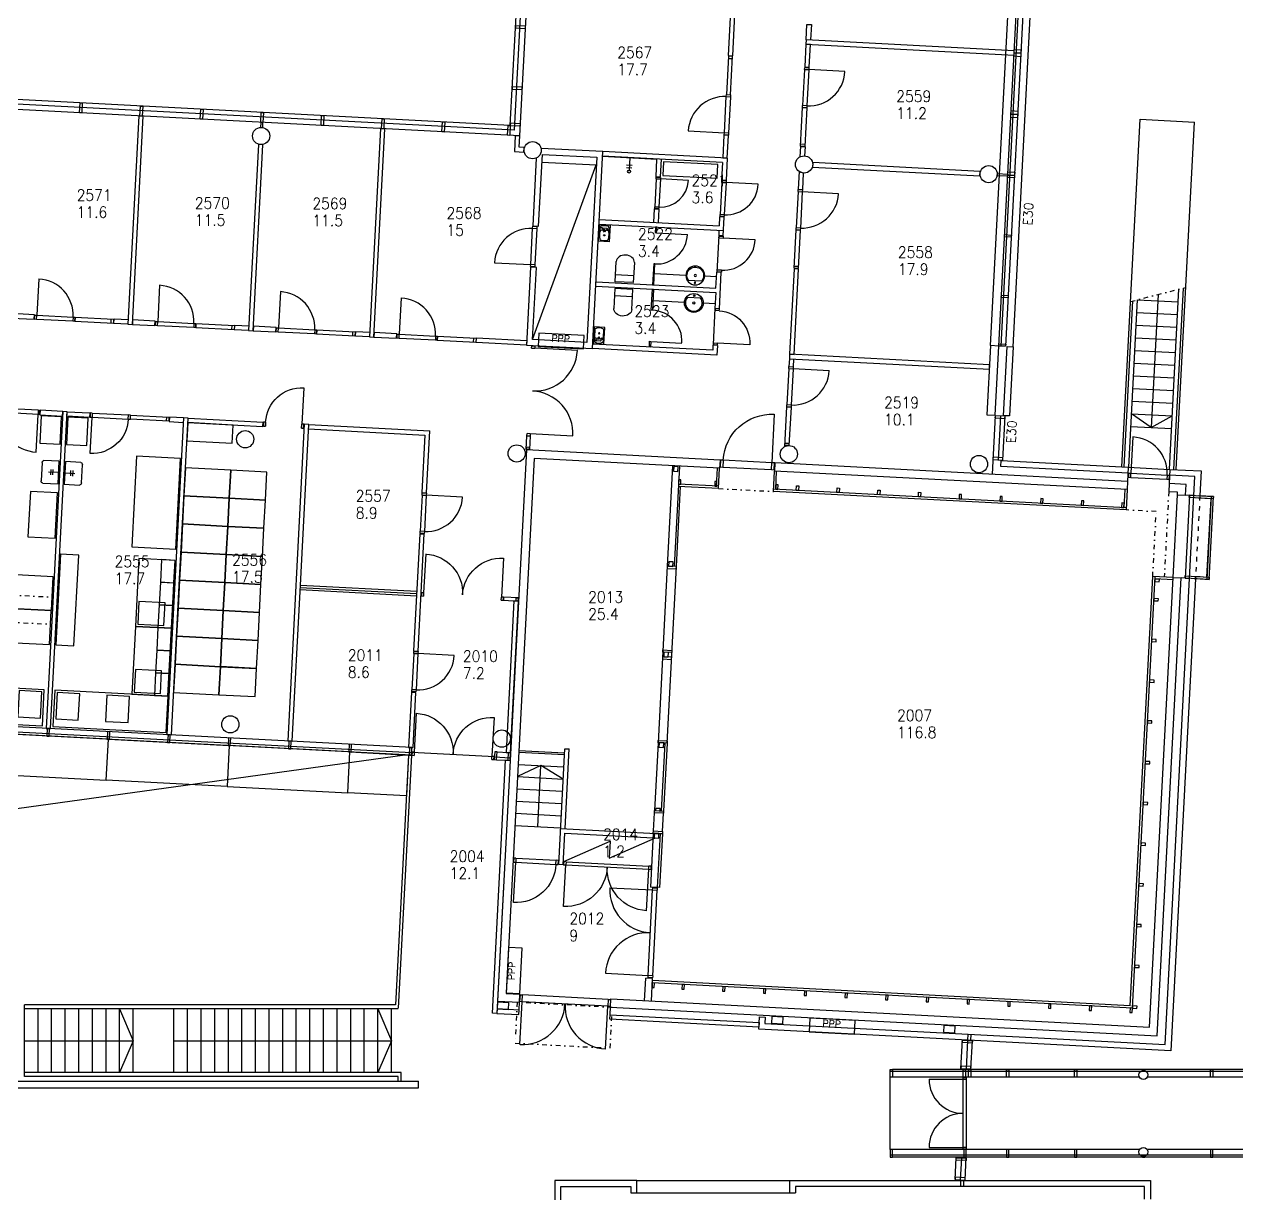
# Model space of a CAD drawing. Extents: x -405 to 179240, y -2585 to 69597.
# Drawn here: x 127780 to 154539, y 23212 to 49016 of the extents above; entities that cross this region are included whole.
import ezdxf
from ezdxf.enums import TextEntityAlignment as Align

# ---------------------------------------------------------------- set-up
doc = ezdxf.new("R2010")
doc.units = 0
doc.header["$LTSCALE"] = 100
doc.header["$MEASUREMENT"] = 0
doc.linetypes.add('KEL', pattern=[2.25, 1, -1.25])
doc.linetypes.add('PKL', pattern=[3, 1, -1, 0, -1])
doc.layers.get('0').update_dxf_attribs({"linetype": 'CONTINUOUS'})
for name, color, linetype in [('ARF2600E0', 8, 'PKL'), ('ART1100T0', 7, 'CONTINUOUS'), ('ART1100T3', 7, 'CONTINUOUS'), ('ART1100TB', 7, 'CONTINUOUS'), ('M00402', 7, 'CONTINUOUS'), ('M06001', 7, 'CONTINUOUS'), ('M06037', 8, 'CONTINUOUS'), ('M06041', 8, 'CONTINUOUS'), ('M06051', 3, 'CONTINUOUS'), ('m06080', 7, 'CONTINUOUS'), ('M06081', 8, 'CONTINUOUS')]:
    doc.layers.add(name, color=color, linetype=linetype)
doc.styles.add('ROMANS', font='romans.shx')
doc.styles.get("Standard").update_dxf_attribs({"font": 'simplex.shx'})

# ---------------------------------------------------------------- blocks, each defined once
blk = doc.blocks.new('LVIPAL')
for p, q in [((-0.5, 0.02), (-0.5, 0.92)), ((-0.4, 1.02), (0.4, 1.02)), ((0, 0.02), (0, 0.61)), ((0.5, 0.92), (0.5, 0.02)), ((0.5, 0.02), (-0.5, 0.02)), ((-0.12, 0.49), (0.12, 0.49)), ((-0.12, 0.37), (0.12, 0.37))]:
    blk.add_line(p, q)
for centre, start, end in [((-0.4, 0.92), 90, 180), ((0.4, 0.92), 0, 90)]:
    blk.add_arc(centre, 0.1, start, end)
at = {"width": 0.76195, "flags": 1}
blk.add_attdef('LVIKAL', text='', height=0.212, dxfattribs=at).set_placement((-0.389, 0.05), (0.379, 0.05), align=Align.FIT)
blk = doc.blocks.new('SALAMA')
at = {"layer": 'M00402'}
blk.add_lwpolyline([(0, 0), (0.5, 0.8), (0.5, 0.2), (1, 1)], dxfattribs=at)
blk = doc.blocks.new('LVISUI')
for p, q in [((0, 0), (0, 0.931)), ((-0.203, 0.766), (0.203, 0.766)), ((-0.203, 0.562), (0.203, 0.562))]:
    blk.add_line(p, q)
blk.add_circle((0, 1.035), 0.104)
at = {"width": 0.76195, "flags": 1}
blk.add_attdef('LVIKAL', text='', height=0.212, dxfattribs=at).set_placement((-0.389, 0.03), (0.379, 0.03), align=Align.FIT)
blk = doc.blocks.new('pöyreäallas')
blk.add_lwpolyline([(63, 322, 2.070197), (352, 322)], format="xyb", close=True)
for centre, radius in [((207, 207), 208), ((207, 367), 15), ((207, 207), 25)]:
    blk.add_circle(centre, radius)
blk = doc.blocks.new('LVIIST')
for p, q in [((-0.5, 0.02), (-0.5, 0.761)), ((0.5, 0.761), (0.5, 0.02)), ((-0.5, 0.283), (0.5, 0.283)), ((0.5, 0.02), (-0.5, 0.02))]:
    blk.add_line(p, q)
blk.add_ellipse((0, 0.761), major_axis=(-0.5, 0), ratio=0.517739, start_param=3.141593, end_param=6.283185)
at = {"width": 0.76195, "flags": 1}
blk.add_attdef('LVIKAL', text='', height=0.212, dxfattribs=at).set_placement((-0.389, 0.05), (0.379, 0.05), align=Align.FIT)
blk = doc.blocks.new('KKUPPI_P')
at = {"linetype": 'Continuous'}
for p, q in [((-380, -245), (-380, -10)), ((-380, -10), (-10, -10)), ((-10, -245), (-380, -245)), ((-360, -175), (-360, -80)), ((-310, -30), (-175, -30)), ((-175, -225), (-310, -225)), ((-175, -30), (-80, -30)), ((-175, -225), (-80, -225)), ((-125, -80), (-125, -175)), ((-30, -80), (-30, -175)), ((-10, -10), (-10, -245))]:
    blk.add_line(p, q, dxfattribs=at)
for p, q in [((-168, -110), (-125, -153)), ((-80, -65), (-163, -148)), ((-151, -93), (-108, -136)), ((-80, -65), (-80, -167))]:
    blk.add_line(p, q)
for centre, radius in [((-242, -128), 14.1), ((-80, -65), 10)]:
    blk.add_circle(centre, radius, dxfattribs=at)
for centre, start, end in [((-310, -80), 90, 180), ((-310, -175), 180, 270), ((-175, -80), 0, 90), ((-175, -175), 270, 0), ((-80, -80), 0, 90), ((-80, -175), 270, 0)]:
    blk.add_arc(centre, 50, start, end, dxfattribs=at)
at = {"extrusion": (0, 0, -1)}
for centre, major_axis, start_param, end_param in [((-119, -189), (-13.3, 12.5), -1.446157, 1.474955), ((-125, -203), (-5.71, 5.37), 0.050634, 6.193979), ((-100, -163), (-15.7, 14.8), 2.496992, 4.616547)]:
    blk.add_ellipse(centre, major_axis=major_axis, ratio=0.8, start_param=start_param, end_param=end_param, dxfattribs=at)
blk = doc.blocks.new('K1X1')
at = {"linetype": 'ByBlock'}
blk.add_lwpolyline([(1, 0), (1, 1), (0, 1), (0, 0)], close=True, dxfattribs=at)
blk = doc.blocks.new('aioa_huone')
at = {"layer": 'ART1100T0', "width": 0.9}
blk.add_attdef('HNENUM', (56, 73), '', height=250, dxfattribs=at)
at = {"layer": 'ART1100T3', "width": 0.9}
blk.add_attdef('HNEALA', (56, -302), '', height=250, dxfattribs=at)

msp = doc.modelspace()

# ---------------------------------------------------------------- linework, layer by layer
at = {"layer": 'ARF2600E0', "linetype": 'PKL'}
for p, q in [((143104, 38772), (144312, 38708)), ((152760, 38266), (152096, 38300)), ((152685, 36833), (152760, 38266))]:
    msp.add_line(p, q, dxfattribs=at)
msp.add_lwpolyline([(138612, 26536), (140709, 26426), (140756, 27325), (138659, 27435)], close=True, dxfattribs=at)
at = {"layer": 'M00402'}
for p, q in [((139000, 42061), (140404, 45913)), ((139205, 45976), (140404, 45913)), ((101348, 28080), (136177, 32896))]:
    msp.add_line(p, q, dxfattribs=at)
at = {"layer": 'M06001'}
for p, q in [((149107, 41927), (150006, 59088)), ((149337, 41915), (150236, 59076)), ((149601, 41901), (150497, 58987)), ((138507, 46783), (138896, 54208)), ((138601, 46678), (138996, 54203)), ((138715, 46552), (139115, 54197)), ((138507, 46783), (125764, 47451)), ((138715, 46552), (125533, 47243)), ((138601, 46678), (125659, 47356)), ((143190, 45967), (140544, 46106)), ((140544, 46106), (141742, 46043)), ((143295, 46062), (140549, 46206)), ((141722, 45653), (141742, 46043)), ((141822, 45648), (141842, 46038)), ((143295, 46062), (143270, 45572)), ((143190, 45967), (143170, 45577)), ((141722, 45653), (141822, 45648)), ((143270, 45572), (143170, 45577)), ((140471, 44708), (143117, 44569)), ((141685, 44944), (141669, 44645)), ((141685, 44944), (141785, 44939)), ((141785, 44939), (141769, 44640)), ((143127, 44768), (143117, 44569)), ((143227, 44763), (143127, 44768)), ((143206, 44349), (143227, 44763)), ((140465, 44608), (143212, 44464)), ((141714, 44542), (141707, 44418)), ((141738, 44541), (141714, 44542)), ((141731, 44416), (141738, 44541)), ((143112, 44469), (143106, 44354)), ((141707, 44418), (141731, 44416)), ((143206, 44349), (143106, 44354)), ((141671, 43728), (141647, 43269)), ((141695, 43727), (141671, 43728)), ((141671, 43268), (141695, 43727)), ((143045, 43196), (143063, 43545)), ((143163, 43540), (143063, 43545)), ((143121, 42741), (143163, 43540)), ((140393, 43235), (143040, 43096)), ((140399, 43335), (143045, 43196)), ((141618, 42710), (141642, 43169)), ((141642, 43169), (141666, 43168)), ((141666, 43168), (141642, 42709)), ((141647, 43269), (141671, 43268)), ((143040, 43096), (143021, 42746)), ((141642, 42709), (141618, 42710)), ((143121, 42741), (143021, 42746)), ((141575, 41896), (141582, 42021)), ((141582, 42021), (141606, 42020)), ((141606, 42020), (141599, 41895)), ((143068, 41718), (140321, 41862)), ((142973, 41823), (140327, 41961)), ((141599, 41895), (141575, 41896)), ((142979, 41938), (142973, 41823)), ((143079, 41932), (142979, 41938)), ((143079, 41932), (143068, 41718)), ((144666, 41634), (144657, 41464)), ((144757, 41629), (144748, 41459)), ((144657, 41464), (144748, 41459)), ((131389, 40227), (133046, 40140)), ((131394, 40327), (133052, 40240)), ((133046, 40140), (133052, 40240)), ((149206, 40380), (149138, 39086)), ((149326, 40373), (149275, 39405)), ((149375, 39399), (149426, 40368)), ((136655, 38679), (136727, 40047)), ((138862, 39625), (138225, 27462)), ((143137, 39401), (138862, 39625)), ((139032, 39436), (138414, 27632)), ((143127, 39221), (139032, 39436)), ((143137, 39401), (143127, 39221)), ((144345, 39338), (144335, 39158)), ((142088, 39276), (141972, 37059)), ((142238, 39268), (142122, 37052)), ((143056, 38824), (143077, 39224)), ((143104, 38772), (143127, 39221)), ((144312, 38708), (144335, 39158)), ((144364, 38756), (144385, 39155)), ((152146, 39244), (152129, 38930)), ((153064, 39196), (153048, 38881)), ((142172, 37049), (142264, 38816)), ((143104, 38772), (142214, 38818)), ((143106, 38822), (142217, 38868)), ((152129, 38930), (152120, 38750)), ((153048, 38881), (153039, 38702)), ((136555, 38684), (136655, 38679)), ((152096, 38300), (144312, 38708)), ((152099, 38350), (144315, 38758)), ((152070, 38752), (152049, 38353)), ((152120, 38750), (152096, 38300)), ((153135, 36809), (153230, 38637)), ((153230, 38637), (153410, 38627)), ((153595, 38617), (153410, 38627)), ((136507, 37776), (136607, 37770)), ((152189, 27361), (152685, 36833)), ((152236, 27308), (152735, 36830)), ((152615, 26888), (153135, 36809)), ((153135, 36809), (152685, 36833)), ((153132, 36759), (152733, 36780)), ((152785, 26698), (153314, 36800)), ((153135, 36809), (153314, 36800)), ((153499, 36790), (153314, 36800)), ((133869, 36542), (136436, 36407)), ((133872, 36592), (136438, 36457)), ((133874, 36642), (136441, 36507)), ((136326, 32888), (100019, 34791)), ((136329, 32938), (100021, 34841)), ((136335, 33058), (100028, 34961)), ((136324, 34280), (136424, 34275)), ((138213, 32960), (138462, 32947)), ((139574, 30476), (139708, 33031)), ((139708, 33031), (139808, 33026)), ((139716, 31270), (139808, 33026)), ((141768, 33165), (141689, 31667)), ((141918, 33157), (141839, 31659)), ((141968, 33154), (141889, 31656)), ((138506, 32824), (138156, 32843)), ((138204, 32790), (138453, 32777)), ((141689, 31667), (141889, 31656)), ((139616, 31275), (141863, 31157)), ((139674, 30471), (139711, 31170)), ((139711, 31170), (141658, 31068)), ((141663, 31167), (141601, 29978)), ((141813, 31160), (141751, 29970)), ((141863, 31157), (141801, 29968)), ((139674, 30471), (139574, 30476)), ((141801, 29968), (141601, 29978)), ((141470, 27472), (141496, 27971)), ((141645, 27963), (141496, 27971)), ((141619, 27464), (141645, 27963)), ((152236, 27308), (141640, 27864)), ((152189, 27361), (141643, 27914)), ((138414, 27632), (138719, 27616)), ((138709, 27436), (138719, 27616)), ((138225, 27462), (138709, 27436)), ((140717, 27331), (140726, 27511)), ((140717, 27331), (152785, 26698)), ((140726, 27511), (152615, 26888)), ((143997, 26974), (144005, 27114)), ((144005, 27114), (144134, 27107)), ((152615, 26888), (152615, 26888)), ((148451, 25978), (148484, 26598)), ((148571, 25972), (148604, 26592)), ((148604, 26602), (148611, 26732)), ((148669, 26599), (148676, 26729)), ((148671, 25967), (148704, 26587)), ((152785, 26698), (152785, 26698)), ((172945, 25957), (146940, 25957)), ((174445, 25907), (146890, 25907)), ((152386, 25787), (146940, 25787)), ((167386, 25787), (152582, 25787)), ((152386, 24187), (146940, 24187)), ((167386, 24187), (152582, 24187)), ((174445, 24067), (146890, 24067)), ((172945, 24017), (146940, 24017)), ((148323, 23527), (148348, 24007)), ((148443, 23520), (148468, 24000)), ((148543, 23515), (148569, 24017)), ((141300, 23505), (144670, 23505)), ((144670, 23505), (144670, 23235)), ((148442, 23505), (148442, 23375)), ((148507, 23505), (148507, 23375)), ((141300, 23235), (144670, 23235)), ((144670, 23235), (144800, 23235))]:
    msp.add_line(p, q, dxfattribs=at)
at = {"layer": 'M06001', "linetype": 'PKL'}
msp.add_line((153039, 38702), (152940, 36819), dxfattribs=at)
at = {"layer": 'M06001', "linetype": 'KEL'}
msp.add_line((153725, 38611), (153629, 36783), dxfattribs=at)
at = {"layer": 'M06001'}
for points in [[(150336, 59071), (149436, 41910), (149287, 41917), (150186, 59079)], [(143314, 48324), (143414, 48319), (143502, 50006), (143402, 50012)], [(138842, 48973), (138622, 48985), (138619, 48935), (138839, 48924)], [(145003, 48075), (145103, 48070), (145129, 48569), (145029, 48574)], [(145029, 48574), (149623, 48334), (149628, 48433), (145034, 48674)], [(149779, 48451), (149775, 48376), (149626, 48384), (149629, 48458)], [(149775, 48376), (149771, 48301), (149622, 48309), (149626, 48384)], [(138771, 47625), (138551, 47637), (138549, 47587), (138768, 47575)], [(128998, 47061), (129010, 47281), (129060, 47278), (129048, 47059)], [(130331, 46991), (130343, 47211), (130393, 47209), (130381, 46989)], [(131664, 46922), (131676, 47141), (131726, 47139), (131714, 46919)], [(149709, 47102), (149705, 47028), (149555, 47035), (149559, 47110)], [(130066, 42399), (130165, 42394), (130406, 46988), (130306, 46993)], [(132992, 46742), (133042, 46739), (133048, 46849), (132998, 46852)], [(132998, 46852), (133009, 47071), (133059, 47069), (133048, 46849)], [(134331, 46782), (134342, 47002), (134392, 46999), (134381, 46779)], [(135664, 46712), (135675, 46932), (135725, 46929), (135714, 46709)], [(136997, 46642), (137009, 46862), (137059, 46859), (137047, 46639)], [(138729, 46822), (138509, 46833), (138507, 46783), (138726, 46772)], [(149705, 47028), (149701, 46953), (149551, 46961), (149555, 47035)], [(135398, 42120), (135498, 42114), (135739, 46708), (135639, 46713)], [(138445, 46566), (138457, 46786), (138507, 46783), (138495, 46564)], [(143196, 46067), (143295, 46062), (143322, 46561), (143222, 46566)], [(132732, 42259), (132832, 42254), (133047, 46358), (132947, 46364)], [(138615, 46557), (138597, 46208), (138806, 46197), (138812, 46297), (138702, 46302), (138715, 46552)], [(144862, 45379), (144962, 45374), (144980, 45733), (144882, 45767)], [(145178, 45863), (148872, 45669), (148878, 45769), (145183, 45963)], [(149638, 45754), (149634, 45679), (149484, 45687), (149488, 45762)], [(149486, 45712), (149483, 45662), (149253, 45674), (149256, 45724)], [(149634, 45679), (149631, 45629), (149482, 45637), (149484, 45687)], [(149565, 44366), (149563, 44316), (149413, 44324), (149415, 44374)], [(144671, 41734), (144771, 41729), (144870, 43616), (144770, 43621)], [(149495, 43028), (149492, 42978), (149343, 42986), (149345, 43036)], [(127504, 42633), (127499, 42534), (127998, 42507), (128004, 42607)], [(130171, 42494), (130165, 42394), (130665, 42368), (130670, 42468)], [(132837, 42354), (132832, 42254), (133331, 42228), (133336, 42328)], [(135503, 42214), (135498, 42114), (135997, 42088), (136003, 42188)], [(138863, 41938), (137755, 41996), (137760, 42096), (138869, 42038)], [(149107, 41927), (149027, 40399), (149207, 40390), (149287, 41917)], [(149439, 41960), (149436, 41910), (149287, 41917), (149289, 41967)], [(149601, 41901), (149521, 40373), (149391, 40380), (149471, 41908)], [(144666, 41634), (149079, 41403), (149085, 41502), (144671, 41734)], [(128128, 40498), (128123, 40398), (128622, 40372), (128628, 40472)], [(128261, 33481), (128361, 33476), (128728, 40466), (128628, 40472)], [(129227, 40440), (129222, 40340), (128722, 40367), (128728, 40466)], [(149426, 40368), (149206, 40380), (149203, 40330), (149423, 40318)], [(149378, 39449), (149158, 39461), (149155, 39411), (149375, 39399)], [(142108, 39155), (142207, 39150), (142213, 39250), (142113, 39255)], [(142217, 38868), (142267, 38866), (142272, 38965), (142222, 38968)], [(143018, 38826), (143063, 38824), (143068, 38924), (143023, 38926)], [(144364, 38756), (144414, 38753), (144420, 38853), (144370, 38856)], [(144866, 38729), (144816, 38732), (144821, 38832), (144871, 38829)], [(145764, 38682), (145714, 38685), (145720, 38785), (145770, 38782)], [(146663, 38635), (146613, 38638), (146618, 38738), (146668, 38735)], [(147562, 38588), (147512, 38591), (147517, 38691), (147567, 38688)], [(148411, 38544), (148461, 38541), (148466, 38641), (148416, 38644)], [(149310, 38497), (149359, 38494), (149365, 38594), (149315, 38596)], [(150208, 38449), (150258, 38447), (150263, 38547), (150214, 38549)], [(153499, 36790), (153595, 38617), (153495, 38623), (153399, 36795)], [(153492, 38573), (153495, 38623), (154024, 38595), (154022, 38545)], [(153929, 36767), (154024, 38595), (153974, 38598), (153879, 36770)], [(151107, 38402), (151157, 38400), (151162, 38500), (151112, 38502)], [(151996, 38356), (152046, 38353), (152051, 38453), (152001, 38456)], [(141997, 37058), (142097, 37053), (142102, 37153), (142002, 37158)], [(152730, 36722), (152829, 36717), (152832, 36767), (152732, 36772)], [(153399, 36795), (153402, 36845), (153931, 36817), (153929, 36767)], [(152707, 36296), (152807, 36291), (152810, 36341), (152710, 36346)], [(152660, 35397), (152760, 35392), (152763, 35442), (152663, 35447)], [(141892, 35061), (141992, 35056), (141997, 35155), (141898, 35161)], [(152613, 34499), (152713, 34493), (152715, 34543), (152616, 34548)], [(128277, 33310), (128327, 33308), (128336, 33477), (128286, 33480)], [(152566, 33600), (152666, 33595), (152668, 33644), (152568, 33650)], [(129611, 33240), (129661, 33238), (129669, 33407), (129619, 33410)], [(130944, 33170), (130994, 33168), (131003, 33338), (130953, 33340)], [(132277, 33101), (132327, 33098), (132336, 33268), (132286, 33270)], [(133610, 33031), (133660, 33028), (133669, 33198), (133619, 33200)], [(134943, 32961), (134993, 32958), (135002, 33128), (134952, 33131)], [(136276, 32891), (136326, 32888), (136335, 33058), (136285, 33061)], [(138154, 32793), (138204, 32790), (138213, 32960), (138163, 32962)], [(138453, 32777), (138503, 32774), (138512, 32944), (138462, 32947)], [(141788, 33064), (141887, 33058), (141893, 33158), (141793, 33163)], [(152519, 32701), (152619, 32696), (152621, 32746), (152521, 32751)], [(152472, 31802), (152572, 31797), (152574, 31847), (152474, 31852)], [(141714, 31665), (141814, 31660), (141817, 31710), (141717, 31715)], [(141683, 31066), (141783, 31061), (141788, 31161), (141688, 31166)], [(152425, 30903), (152524, 30898), (152527, 30948), (152427, 30953)], [(152377, 30005), (152477, 29999), (152480, 30049), (152380, 30055)], [(152330, 29106), (152430, 29101), (152433, 29151), (152333, 29156)], [(152283, 28207), (152383, 28202), (152386, 28252), (152286, 28257)], [(141640, 27864), (141635, 27764), (141685, 27761), (141690, 27861)], [(142300, 27829), (142295, 27729), (142344, 27727), (142350, 27827)], [(143199, 27782), (143193, 27682), (143243, 27680), (143248, 27779)], [(144097, 27735), (144092, 27635), (144142, 27632), (144147, 27732)], [(144996, 27688), (144991, 27588), (145041, 27585), (145046, 27685)], [(145895, 27641), (145890, 27541), (145940, 27538), (145945, 27638)], [(146794, 27594), (146788, 27494), (146838, 27491), (146844, 27591)], [(138216, 27292), (138466, 27279), (138474, 27428), (138224, 27442)], [(147692, 27547), (147687, 27447), (147737, 27444), (147742, 27544)], [(148591, 27499), (148586, 27400), (148636, 27397), (148641, 27497)], [(149490, 27452), (149485, 27352), (149535, 27350), (149540, 27450)], [(150389, 27405), (150383, 27305), (150433, 27303), (150439, 27403)], [(151287, 27358), (151282, 27258), (151332, 27256), (151337, 27356)], [(152186, 27311), (152181, 27211), (152231, 27209), (152236, 27308)], [(152236, 27308), (152336, 27303), (152339, 27353), (152239, 27358)], [(144273, 26974), (144522, 26961), (144530, 27111), (144281, 27124)], [(148068, 26775), (148317, 26762), (148325, 26912), (148075, 26925)], [(148484, 26598), (148704, 26587), (148701, 26537), (148481, 26549)], [(146890, 25787), (146890, 25957), (146940, 25957), (146940, 25787)], [(148451, 25978), (148671, 25967), (148674, 26017), (148454, 26028)], [(148499, 25787), (148499, 25957), (148549, 25957), (148549, 25787)], [(148621, 25787), (148621, 25957), (148671, 25957), (148671, 25787)], [(149459, 25787), (149459, 25957), (149509, 25957), (149509, 25787)], [(150959, 25787), (150959, 25957), (151009, 25957), (151009, 25787)], [(152459, 25907), (152459, 25957), (152509, 25957), (152509, 25907)], [(153959, 25787), (153959, 25957), (154009, 25957), (154009, 25787)], [(146890, 24187), (146890, 24017), (146940, 24017), (146940, 24187)], [(148519, 24187), (148519, 24017), (148569, 24017), (148569, 24187)], [(149459, 24187), (149459, 24017), (149509, 24017), (149509, 24187)], [(150959, 24187), (150959, 24017), (151009, 24017), (151009, 24187)], [(153959, 24187), (153959, 24017), (154009, 24017), (154009, 24187)], [(148348, 24007), (148568, 23995), (148565, 23945), (148345, 23957)], [(152459, 24067), (152459, 24017), (152509, 24017), (152509, 24067)], [(148323, 23527), (148543, 23515), (148545, 23565), (148325, 23576)], [(139620, 22955), (139620, 23375), (141170, 23375), (141170, 23235), (141300, 23235), (141300, 23505), (139490, 23505), (139490, 22955)]]:
    msp.add_lwpolyline(points, close=True, dxfattribs=at)
for points in [[(145034, 48674), (145052, 49014), (145152, 49009), (145134, 48669)], [(144911, 46317), (144899, 46089)], [(144911, 46317), (145011, 46312), (145000, 46113)], [(139000, 42061), (139084, 43653), (138954, 43659), (138863, 41938), (140321, 41862), (140549, 46206), (139184, 46277)], [(139080, 46065), (139001, 44568), (139131, 44561), (139214, 46145), (140413, 46083), (140198, 41998), (139000, 42061)], [(130066, 42399), (129756, 42415), (129761, 42515), (130071, 42499)], [(132732, 42259), (132422, 42276), (132428, 42375), (132737, 42359)], [(135398, 42120), (135089, 42136), (135094, 42236), (135403, 42219)], [(131208, 36782), (131394, 40327), (131294, 40332), (130928, 33342), (131028, 33336), (131208, 36782)], [(131294, 40332), (130984, 40348), (130979, 40248), (131289, 40232)], [(133874, 36642), (134060, 40187), (133960, 40192), (133594, 33202), (133694, 33197), (133874, 36642)], [(134060, 40187), (136727, 40047)], [(134055, 40087), (136621, 39953), (136555, 38684)], [(152129, 38930), (144345, 39338)], [(152139, 39114), (149333, 39261), (149340, 39391)], [(149340, 39391), (152146, 39244)], [(152120, 38750), (144335, 39158)], [(153064, 39196), (153753, 39160), (153725, 38611)], [(153410, 38627), (153422, 38862), (153048, 38881)], [(153595, 38617), (153617, 39037), (153058, 39066)], [(153230, 38637), (153233, 38691), (153039, 38702)], [(153599, 36785), (153729, 36778), (153929, 36767), (154024, 38595), (153695, 38612)], [(153602, 36835), (153731, 36828), (153881, 36820), (153972, 38548), (153692, 38562)], [(136507, 37776), (136372, 35189), (136472, 35184), (136607, 37770)], [(152960, 26504), (153499, 36790)], [(153629, 36783), (153083, 26367)], [(136324, 34280), (136260, 33062), (136360, 33057), (136424, 34275)], [(144134, 27107), (144127, 26967), (152960, 26504), (152960, 26504)], [(153083, 26367), (153083, 26367), (143991, 26844), (143997, 26974)], [(144670, 23505), (152635, 23505), (152635, 23095)], [(152505, 23095), (152505, 23375), (144800, 23375), (144800, 23235)]]:
    msp.add_lwpolyline(points, dxfattribs=at)
for centre, radius in [((133007, 46551), 190), ((138999, 46237), 190), ((144990, 45923), 190), ((149065, 45709), 190), ((132656, 39860), 190), ((138648, 39546), 190), ((144655, 39532), 190), ((148850, 39312), 190), ((132327, 33569), 190), ((138318, 33255), 190), ((152480, 25835), 100), ((152480, 24135), 100)]:
    msp.add_circle(centre, radius, dxfattribs=at)
at = {"layer": 'M06037'}
for p, q in [((152006, 39251), (152408, 46921)), ((152408, 46921), (153606, 46858)), ((153204, 39189), (153606, 46858)), ((143106, 44354), (143063, 43545)), ((153054, 39197), (153263, 43171)), ((153154, 39191), (153364, 43197)), ((152056, 39249), (152248, 42913)), ((152156, 39244), (152349, 42939)), ((152349, 42939), (153248, 42891)), ((152806, 43055), (152652, 40119)), ((143021, 42746), (142980, 41948)), ((152335, 42659), (153233, 42612)), ((152320, 42379), (153219, 42332)), ((152305, 42100), (153204, 42053)), ((152291, 41820), (153189, 41773)), ((152276, 41540), (153175, 41493)), ((152261, 41261), (153160, 41214)), ((152247, 40981), (153146, 40934)), ((152232, 40702), (153131, 40655)), ((152217, 40422), (153116, 40375)), ((152652, 40119), (152217, 40422)), ((152203, 40142), (153102, 40095)), ((152652, 40119), (153116, 40375)), ((152146, 39244), (153064, 39196)), ((138157, 32852), (136330, 32948)), ((138693, 32954), (139702, 32902)), ((138695, 32990), (139703, 32938)), ((136260, 32892), (135972, 27380)), ((136326, 32888), (136034, 27310)), ((139183, 32658), (138665, 32415)), ((138679, 32685), (139687, 32632)), ((139112, 31310), (139183, 32658)), ((139673, 32362), (139183, 32658)), ((138665, 32415), (139673, 32362)), ((138651, 32145), (139659, 32093)), ((138636, 31876), (139645, 31823)), ((138622, 31606), (139631, 31553)), ((138608, 31337), (139617, 31284)), ((127784, 25800), (127784, 27380)), ((135972, 27380), (127784, 27380)), ((136033, 27290), (127784, 27290)), ((128084, 25890), (128084, 27290)), ((128384, 25890), (128384, 27290)), ((128684, 25890), (128684, 27290)), ((128984, 25890), (128984, 27290)), ((129284, 25890), (129284, 27290)), ((129584, 25890), (129584, 27290)), ((129884, 25890), (129884, 27290)), ((130184, 25890), (130184, 27290)), ((131084, 25890), (131084, 27290)), ((131384, 25890), (131384, 27290)), ((131684, 25890), (131684, 27290)), ((131984, 25890), (131984, 27290)), ((132284, 25890), (132284, 27290)), ((132584, 25890), (132584, 27290)), ((132884, 25890), (132884, 27290)), ((133184, 25890), (133184, 27290)), ((133484, 25890), (133484, 27290)), ((133784, 25890), (133784, 27290)), ((134084, 25890), (134084, 27290)), ((134384, 25890), (134384, 27290)), ((134684, 25890), (134684, 27290)), ((134984, 25890), (134984, 27290)), ((135284, 25890), (135284, 27290)), ((135584, 25890), (135584, 27290)), ((135884, 25890), (135884, 27290)), ((127784, 26590), (130184, 26590)), ((131084, 26590), (135884, 26590)), ((105150, 25700), (136484, 25700)), ((136100, 25890), (127784, 25890)), ((136034, 25800), (127784, 25800)), ((136034, 25700), (136034, 25800)), ((136100, 25700), (136100, 25890)), ((136484, 25550), (136484, 25700)), ((146890, 24187), (146890, 25787)), ((105150, 25550), (136484, 25550))]:
    msp.add_line(p, q, dxfattribs=at)
at = {"layer": 'M06037', "linetype": 'PKL'}
msp.add_line((152197, 42900), (153415, 43210), dxfattribs=at)
at = {"layer": 'M06037'}
for points in [[(129884, 27290), (130184, 26590), (129884, 25890)], [(135584, 27290), (135884, 26590), (135584, 25890)]]:
    msp.add_lwpolyline(points, dxfattribs=at)
at = {"layer": 'M06041'}
for p, q in [((141666, 31217), (141687, 31617)), ((141866, 31207), (141886, 31606))]:
    msp.add_line(p, q, dxfattribs=at)
for points in [[(141972, 37059), (141768, 33165)], [(141968, 33154), (142172, 37049)]]:
    msp.add_lwpolyline(points, dxfattribs=at)
for points in [[(141969, 37009), (142169, 36999), (142172, 37049), (141972, 37059)], [(141865, 35012), (142064, 35002), (142067, 35052), (141867, 35062)], [(141875, 35212), (142075, 35201), (142072, 35152), (141873, 35162)], [(141771, 33215), (141970, 33204), (141968, 33154), (141768, 33165)], [(141689, 31667), (141889, 31656), (141886, 31606), (141687, 31617)], [(141666, 31217), (141866, 31207), (141863, 31157), (141663, 31167)]]:
    msp.add_lwpolyline(points, close=True, dxfattribs=at)
at = {"layer": 'M06051'}
for p, q in [((143321, 48313), (143277, 47465)), ((143319, 48263), (143411, 48259)), ((143413, 48309), (143321, 48313)), ((143369, 47460), (143413, 48309)), ((145000, 48021), (144958, 47221)), ((145000, 48021), (145003, 48065)), ((145000, 48021), (145092, 48016)), ((145003, 48065), (145094, 48060)), ((145092, 48016), (145050, 47216)), ((145094, 48060), (145092, 48016)), ((145892, 47974), (145092, 48016)), ((143233, 46620), (143274, 47420)), ((143274, 47420), (143277, 47465)), ((143274, 47420), (143366, 47415)), ((143277, 47465), (143369, 47460)), ((143277, 47465), (143369, 47460)), ((143366, 47415), (143324, 46615)), ((143369, 47460), (143366, 47415)), ((144911, 46327), (144956, 47176)), ((144956, 47176), (144958, 47221)), ((145048, 47171), (144956, 47176)), ((144956, 47176), (145048, 47171)), ((145050, 47216), (144958, 47221)), ((145048, 47171), (145003, 46322)), ((145050, 47216), (145048, 47171)), ((142433, 46662), (143233, 46620)), ((143230, 46576), (143233, 46620)), ((143322, 46571), (143230, 46576)), ((143324, 46615), (143233, 46620)), ((143324, 46615), (143322, 46571)), ((145003, 46322), (144911, 46327)), ((144914, 46377), (145006, 46372)), ((141727, 45608), (141695, 44988)), ((141727, 45608), (141729, 45643)), ((141727, 45608), (141819, 45603)), ((141729, 45643), (141821, 45638)), ((141819, 45603), (141787, 44983)), ((141821, 45638), (141819, 45603)), ((142440, 45571), (141819, 45603)), ((143175, 45527), (143138, 44817)), ((143175, 45527), (143177, 45567)), ((143175, 45527), (143267, 45522)), ((143177, 45567), (143269, 45562)), ((143267, 45522), (143230, 44812)), ((143269, 45562), (143267, 45522)), ((143977, 45485), (143267, 45522)), ((144859, 45324), (144817, 44524)), ((144859, 45324), (144861, 45369)), ((144859, 45324), (144951, 45320)), ((144861, 45369), (144953, 45364)), ((144951, 45320), (144909, 44520)), ((144953, 45364), (144951, 45320)), ((145751, 45278), (144951, 45320)), ((141693, 44954), (141695, 44988)), ((141787, 44983), (141695, 44988)), ((141787, 44983), (141785, 44949)), ((141785, 44949), (141693, 44954)), ((143136, 44778), (143138, 44817)), ((143228, 44773), (143136, 44778)), ((143230, 44812), (143138, 44817)), ((143230, 44812), (143228, 44773)), ((138957, 43714), (138998, 44514)), ((138998, 44514), (139001, 44558)), ((138998, 44514), (139090, 44509)), ((139001, 44558), (139093, 44553)), ((139090, 44509), (139048, 43709)), ((139093, 44553), (139090, 44509)), ((144770, 43631), (144815, 44480)), ((144815, 44480), (144817, 44524)), ((144907, 44475), (144815, 44480)), ((144815, 44480), (144907, 44475)), ((144909, 44520), (144817, 44524)), ((144907, 44475), (144862, 43626)), ((144909, 44520), (144907, 44475)), ((141731, 44416), (142420, 44380)), ((143111, 44304), (143113, 44344)), ((143111, 44304), (143203, 44300)), ((143113, 44344), (143205, 44339)), ((143205, 44339), (143203, 44300)), ((143913, 44262), (143203, 44300)), ((138157, 43756), (138957, 43714)), ((138954, 43669), (138957, 43714)), ((139046, 43665), (138954, 43669)), ((139048, 43709), (138957, 43714)), ((139048, 43709), (139046, 43665)), ((144862, 43626), (144770, 43631)), ((144773, 43681), (144865, 43676)), ((128100, 43396), (128058, 42596)), ((143072, 43555), (143074, 43594)), ((143164, 43550), (143072, 43555)), ((143166, 43590), (143074, 43594)), ((143166, 43590), (143164, 43550)), ((130766, 43257), (130724, 42457)), ((133432, 43117), (133390, 42317)), ((136099, 42977), (136057, 42177)), ((128008, 42507), (128013, 42599)), ((128013, 42599), (128058, 42596)), ((128053, 42505), (128058, 42596)), ((128058, 42596), (128858, 42554)), ((128858, 42554), (128853, 42463)), ((128858, 42554), (128902, 42552)), ((128902, 42552), (128897, 42460)), ((128897, 42460), (128902, 42552)), ((128902, 42552), (129751, 42508)), ((143029, 42736), (143027, 42697)), ((143119, 42692), (143027, 42697)), ((143121, 42731), (143029, 42736)), ((143119, 42692), (143121, 42731)), ((128053, 42505), (128008, 42507)), ((128853, 42463), (128053, 42505)), ((128897, 42460), (128853, 42463)), ((129746, 42416), (128897, 42460)), ((129696, 42418), (129701, 42510)), ((129751, 42508), (129746, 42416)), ((130675, 42367), (130680, 42459)), ((130719, 42365), (130675, 42367)), ((130680, 42459), (130724, 42457)), ((130719, 42365), (130724, 42457)), ((131519, 42323), (130719, 42365)), ((130724, 42457), (131524, 42415)), ((131524, 42415), (131519, 42323)), ((131563, 42321), (131519, 42323)), ((131524, 42415), (131568, 42412)), ((131568, 42412), (131563, 42321)), ((131563, 42321), (131568, 42412)), ((132412, 42276), (131563, 42321)), ((131568, 42412), (132417, 42368)), ((132362, 42279), (132367, 42371)), ((132417, 42368), (132412, 42276)), ((133341, 42227), (133346, 42319)), ((133346, 42319), (133390, 42317)), ((133385, 42225), (133390, 42317)), ((133390, 42317), (134190, 42275)), ((133385, 42225), (133341, 42227)), ((134185, 42183), (133385, 42225)), ((134190, 42275), (134185, 42183)), ((134230, 42181), (134185, 42183)), ((134190, 42275), (134235, 42273)), ((134235, 42273), (134230, 42181)), ((134230, 42181), (134235, 42273)), ((135079, 42136), (134230, 42181)), ((134235, 42273), (135083, 42228)), ((135029, 42139), (135034, 42231)), ((135083, 42228), (135079, 42136)), ((136007, 42088), (136012, 42180)), ((136052, 42085), (136007, 42088)), ((136012, 42180), (136057, 42177)), ((136052, 42085), (136057, 42177)), ((136852, 42043), (136052, 42085)), ((136057, 42177), (136857, 42135)), ((136857, 42135), (136852, 42043)), ((136896, 42041), (136852, 42043)), ((136857, 42135), (136901, 42133)), ((136901, 42133), (136896, 42041)), ((136896, 42041), (136901, 42133)), ((137745, 41997), (136896, 42041)), ((136901, 42133), (137750, 42088)), ((137695, 41999), (137700, 42091)), ((137750, 42088), (137745, 41997)), ((141606, 42020), (142295, 41983)), ((138975, 41872), (138978, 41922)), ((138975, 41872), (139045, 41869)), ((138978, 41922), (139048, 41918)), ((139048, 41918), (139045, 41869)), ((139989, 41819), (139045, 41869)), ((142990, 41987), (142988, 41947)), ((142988, 41947), (143079, 41942)), ((142990, 41987), (143082, 41982)), ((143079, 41942), (143082, 41982)), ((143792, 41945), (143082, 41982)), ((144654, 41420), (144612, 40620)), ((144654, 41420), (144657, 41464)), ((144654, 41420), (144746, 41415)), ((144657, 41464), (144748, 41459)), ((144746, 41415), (144704, 40615)), ((144748, 41459), (144746, 41415)), ((145546, 41373), (144746, 41415)), ((133948, 40995), (133906, 40195)), ((128084, 40408), (126955, 40467)), ((128089, 40500), (126960, 40559)), ((128040, 39576), (128084, 40408)), ((128089, 40500), (128084, 40408)), ((128114, 40406), (128084, 40408)), ((128089, 40500), (128118, 40498)), ((128118, 40498), (128114, 40406)), ((129237, 40440), (129232, 40348)), ((129281, 40437), (129237, 40440)), ((129281, 40437), (129276, 40346)), ((129281, 40437), (130081, 40395)), ((144332, 40411), (144275, 39341)), ((144565, 39698), (144610, 40575)), ((144610, 40575), (144612, 40620)), ((144702, 40570), (144610, 40575)), ((144610, 40575), (144702, 40570)), ((144704, 40615), (144612, 40620)), ((144702, 40570), (144657, 39722)), ((144704, 40615), (144702, 40570)), ((129232, 40348), (129276, 40346)), ((129235, 39546), (129276, 40346)), ((129276, 40346), (130076, 40304)), ((130076, 40304), (130081, 40395)), ((130076, 40304), (130121, 40301)), ((130126, 40393), (130081, 40395)), ((130121, 40301), (130126, 40393)), ((130121, 40301), (130126, 40393)), ((130970, 40257), (130121, 40301)), ((130126, 40393), (130974, 40349)), ((130920, 40259), (130925, 40351)), ((130974, 40349), (130970, 40257)), ((133062, 40239), (133057, 40147)), ((133057, 40147), (133101, 40145)), ((133106, 40237), (133062, 40239)), ((133106, 40237), (133101, 40145)), ((133901, 40103), (133906, 40195)), ((133950, 40193), (133906, 40195)), ((133946, 40101), (133950, 40193)), ((133901, 40103), (133946, 40101)), ((138858, 39635), (138874, 39935)), ((138874, 39935), (138876, 39984)), ((138944, 39931), (138874, 39935)), ((138874, 39935), (138944, 39931)), ((138946, 39981), (138876, 39984)), ((138944, 39931), (138928, 39631)), ((138946, 39981), (138944, 39931)), ((139890, 39931), (138946, 39981)), ((152245, 39911), (152203, 39111)), ((138861, 39685), (138858, 39635)), ((138858, 39635), (138928, 39631)), ((138928, 39631), (138858, 39635)), ((138931, 39681), (138861, 39685)), ((138928, 39631), (138931, 39681)), ((144657, 39722), (144566, 39726)), ((144568, 39776), (144660, 39771)), ((143147, 39400), (143139, 39251)), ((143206, 39397), (143147, 39400)), ((143206, 39397), (143198, 39247)), ((144275, 39341), (143206, 39397)), ((144268, 39191), (144275, 39341)), ((144335, 39338), (144275, 39341)), ((144327, 39188), (144335, 39338)), ((143139, 39251), (143198, 39247)), ((143198, 39247), (144268, 39191)), ((144268, 39191), (144327, 39188)), ((152154, 39013), (152159, 39113)), ((152159, 39113), (152203, 39111)), ((152198, 39011), (152203, 39111)), ((152203, 39111), (153003, 39069)), ((153003, 39069), (152998, 38969)), ((153003, 39069), (153048, 39067)), ((152198, 39011), (152154, 39013)), ((152998, 38969), (152198, 39011)), ((153042, 38967), (152998, 38969)), ((153048, 39067), (153042, 38967)), ((136560, 38629), (136518, 37830)), ((136560, 38629), (136562, 38674)), ((136560, 38629), (136652, 38625)), ((136562, 38674), (136654, 38669)), ((136652, 38625), (136610, 37825)), ((136654, 38669), (136652, 38625)), ((137452, 38583), (136652, 38625)), ((136516, 37785), (136518, 37830)), ((136608, 37780), (136516, 37785)), ((136610, 37825), (136518, 37830)), ((136610, 37825), (136608, 37780)), ((136639, 37328), (136594, 36469)), ((138357, 37238), (138312, 36379)), ((136549, 36472), (136546, 36402)), ((136546, 36402), (136591, 36399)), ((136594, 36469), (136549, 36472)), ((136594, 36469), (136591, 36399)), ((138308, 36309), (138312, 36379)), ((138308, 36309), (138353, 36307)), ((138357, 36377), (138312, 36379)), ((138353, 36307), (138357, 36377)), ((138357, 36377), (138353, 36307)), ((138353, 36307), (138683, 36290)), ((138686, 36360), (138357, 36377)), ((138633, 36292), (138636, 36362)), ((138683, 36290), (138633, 36292)), ((138636, 36362), (138686, 36360)), ((138686, 36360), (138683, 36290)), ((138683, 36290), (138686, 36360)), ((136377, 35134), (136335, 34334)), ((136377, 35134), (136379, 35179)), ((136377, 35134), (136469, 35129)), ((136379, 35179), (136471, 35174)), ((136469, 35129), (136427, 34330)), ((136471, 35174), (136469, 35129)), ((137269, 35088), (136469, 35129)), ((136333, 34290), (136335, 34334)), ((136425, 34285), (136333, 34290)), ((136427, 34330), (136335, 34334)), ((136427, 34330), (136425, 34285)), ((136430, 33814), (136385, 32955)), ((138147, 33724), (138102, 32865)), ((136340, 32958), (136336, 32888)), ((136385, 32955), (136340, 32958)), ((136385, 32955), (136382, 32885)), ((136336, 32888), (136382, 32885)), ((138099, 32795), (138102, 32865)), ((138099, 32795), (138144, 32793)), ((138148, 32863), (138102, 32865)), ((138144, 32793), (138148, 32863)), ((138581, 30620), (138576, 30528)), ((138576, 30528), (138625, 30526)), ((138579, 29636), (138625, 30526)), ((138630, 30617), (138581, 30620)), ((138630, 30617), (138625, 30526)), ((138625, 30526), (139515, 30479)), ((138630, 30617), (139520, 30571)), ((139515, 30479), (139520, 30571)), ((139569, 30568), (139520, 30571)), ((139564, 30476), (139569, 30568)), ((139688, 30540), (139684, 30470)), ((139736, 30537), (139688, 30540)), ((139736, 30537), (139732, 30468)), ((139736, 30537), (141567, 30441)), ((139515, 30479), (139564, 30476)), ((139684, 30470), (139732, 30468)), ((139684, 29552), (139732, 30468)), ((139732, 30468), (141563, 30372)), ((141515, 29456), (141563, 30372)), ((141563, 30372), (141567, 30441)), ((141563, 30372), (141612, 30369)), ((141615, 30439), (141567, 30441)), ((141612, 30369), (141615, 30439)), ((140704, 29965), (141648, 29916)), ((141549, 28028), (141648, 29916)), ((141648, 29916), (141650, 29965)), ((141648, 29916), (141748, 29910)), ((141649, 28023), (141748, 29910)), ((141650, 29965), (141750, 29960)), ((141750, 29960), (141748, 29910)), ((140605, 28077), (141549, 28028)), ((141546, 27978), (141549, 28028)), ((141646, 27973), (141546, 27978)), ((141649, 28023), (141549, 28028)), ((141649, 28023), (141646, 27973)), ((138720, 27451), (138728, 27601)), ((138728, 27601), (138778, 27599)), ((138770, 27449), (138778, 27599)), ((140666, 27500), (138778, 27599)), ((138770, 27449), (138720, 27451)), ((138720, 26505), (138770, 27449)), ((140658, 27350), (138770, 27449)), ((140608, 26406), (140658, 27350)), ((140666, 27500), (140658, 27350)), ((140707, 27347), (140658, 27350)), ((140666, 27500), (140715, 27497)), ((140715, 27497), (140707, 27347)), ((147748, 25737), (148499, 25737)), ((148499, 25777), (148569, 25777)), ((148499, 25737), (148499, 25777)), ((148499, 25737), (148569, 25737)), ((148499, 24236), (148499, 25737)), ((148569, 25777), (148569, 25737)), ((148569, 25737), (148569, 24236)), ((147748, 24236), (148499, 24236)), ((148499, 24197), (148499, 24236)), ((148569, 24236), (148499, 24236)), ((148569, 24197), (148499, 24197)), ((148569, 24236), (148569, 24197))]:
    msp.add_line(p, q, dxfattribs=at)
for centre, start, end in [((141731, 44416), 267, 357), ((141606, 42020), 357, 87)]:
    msp.add_arc(centre, 690, start, end, dxfattribs=at)
for centre, major_axis, start_param, end_param in [((145092, 48016), (566, 566), 3.874631, 5.445427), ((143233, 46620), (-566, 566), -0.837758, 0.733038), ((141819, 45603), (-439, 439), 2.303835, 3.874631), ((143267, 45522), (-503, 503), 2.303835, 3.874631), ((144951, 45320), (566, 566), 3.874631, 5.445427), ((138957, 43714), (-566, 566), -0.837758, 0.733038), ((143203, 44300), (-503, 503), 2.303835, 3.874631), ((128058, 42596), (-566, 566), 3.874631, 5.445427), ((130724, 42457), (-566, 566), 3.874631, 5.445427), ((133390, 42317), (566, 566), 5.445427, 7.016224), ((136057, 42177), (566, 566), 5.445427, 7.016224), ((139045, 41869), (-668, 668), 2.303835, 3.874631), ((144746, 41415), (566, 566), 3.874631, 5.445427), ((138946, 39981), (668, 668), 5.445427, 7.016224), ((128084, 40408), (-589, 589), 0.733038, 2.303835), ((152203, 39111), (-566, 566), 3.874631, 5.445427), ((136652, 38625), (566, 566), 3.874631, 5.445427), ((136469, 35129), (566, 566), 3.874631, 5.445427), ((141648, 29916), (668, 668), 2.303835, 3.874631), ((141549, 28028), (-668, 668), -0.837758, 0.733038), ((138770, 27449), (668, 668), 3.874631, 5.445427), ((140658, 27350), (-668, 668), 0.733038, 2.303835), ((148499, 25737), (-531, 531), 0.785398, 2.356194), ((148499, 24236), (531, 531), 0.785398, 2.356194)]:
    msp.add_ellipse(centre, major_axis=major_axis, ratio=1, start_param=start_param, end_param=end_param, dxfattribs=at)
at = {"layer": 'M06051', "extrusion": (0, 0, -1)}
for centre, major_axis, start_param, end_param in [((143082, 41982), (503, 503), -0.733038, 0.837758), ((133906, 40195), (-566, 566), 5.550147, 7.120943), ((144275, 39341), (-757, 757), 5.550147, 7.120943), ((129276, 40346), (566, 566), 0.837758, 2.408554), ((136594, 36469), (608, 608), -0.733038, 0.837758), ((138312, 36379), (608, 608), 3.979351, 5.550147), ((136385, 32955), (608, 608), -0.733038, 0.837758), ((138102, 32865), (608, 608), 3.979351, 5.550147), ((138625, 30526), (-630, 630), 2.408554, 3.979351), ((139732, 30468), (-648, 648), 2.408554, 3.979351), ((141563, 30372), (-648, 648), 3.979351, 5.550147)]:
    msp.add_ellipse(centre, major_axis=major_axis, ratio=1, start_param=start_param, end_param=end_param, dxfattribs=at)
at = {"layer": 'm06080', "linetype": 'PKL'}
for p, q in [((126895, 36457), (128413, 36377)), ((126864, 35858), (128382, 35778))]:
    msp.add_line(p, q, dxfattribs=at)
at = {"layer": 'm06080'}
for p, q in [((138700, 27266), (138710, 27452)), ((140708, 27161), (140718, 27347))]:
    msp.add_line(p, q, dxfattribs=at)
for points in [[(138687, 36289), (138587, 36295), (138412, 32949), (138512, 32944)], [(126922, 32480), (129588, 32340), (129636, 33239), (126969, 33379)], [(132255, 32200), (129588, 32340), (129636, 33239), (132302, 33099)], [(132255, 32200), (134921, 32061), (134968, 32960), (132302, 33099)], [(136213, 31993), (134921, 32061), (134968, 32960), (136260, 32892)], [(138210, 27192), (138111, 27197), (138403, 32780), (138503, 32774)], [(138700, 27266), (138216, 27292), (138210, 27192), (138695, 27167)], [(140708, 27161), (143998, 26989), (143993, 26889), (140702, 27061)]]:
    msp.add_lwpolyline(points, close=True, dxfattribs=at)
at = {"layer": 'M06081'}
for p, q in [((141684, 43518), (142382, 43481)), ((143058, 43445), (142796, 43459)), ((141653, 42918), (142350, 42882)), ((143027, 42847), (142765, 42861))]:
    msp.add_line(p, q, dxfattribs=at)
for points in [[(139122, 41904), (140121, 41852), (140136, 42152), (139138, 42204)], [(138714, 27632), (138766, 28631), (138467, 28646), (138415, 27648)], [(145104, 26786), (146103, 26733), (146118, 27033), (145120, 27085)]]:
    msp.add_lwpolyline(points, close=True, dxfattribs=at)

# ---------------------------------------------------------------- block references
at = {"layer": 'ART1100TB'}
for p, values in [((140811, 48196), {'HNENUM': '2567', 'HNEALA': '17.7'}), ((146969, 47229), {'HNENUM': '2559', 'HNEALA': '11.2'}), ((142451, 45372), {'HNENUM': '2521', 'HNEALA': '3.6'}), ((128881, 45048), {'HNENUM': '2571', 'HNEALA': '11.6'}), ((131488, 44872), {'HNENUM': '2570', 'HNEALA': '11.5'}), ((134083, 44863), {'HNENUM': '2569', 'HNEALA': '11.5'}), ((137042, 44652), {'HNENUM': '2568', 'HNEALA': '15'}), ((141268, 44190), {'HNENUM': '2522', 'HNEALA': '3.4'}), ((147004, 43788), {'HNENUM': '2558', 'HNEALA': '17.9'}), ((141189, 42488), {'HNENUM': '2523', 'HNEALA': '3.4'}), ((146700, 40471), {'HNENUM': '2519', 'HNEALA': '10.1'}), ((135039, 38411), {'HNENUM': '2557', 'HNEALA': '8.9'}), ((129718, 36964), {'HNENUM': '2555', 'HNEALA': '17.7'}), ((132310, 36999), {'HNENUM': '2556', 'HNEALA': '17.5'}), ((140169, 36180), {'HNENUM': '2013', 'HNEALA': '25.4'}), ((134865, 34897), {'HNENUM': '2011', 'HNEALA': '8.6'}), ((137404, 34875), {'HNENUM': '2010', 'HNEALA': '7.2'}), ((146987, 33569), {'HNENUM': '2007', 'HNEALA': '116.8'}), ((140499, 30944), {'HNENUM': '2014', 'HNEALA': '1.2'}), ((137112, 30460), {'HNENUM': '2004', 'HNEALA': '12.1'}), ((139754, 29085), {'HNENUM': '2012', 'HNEALA': '9'})]:
    msp.add_blockref('aioa_huone', p, dxfattribs=at).add_auto_attribs(values)
at = {"layer": 'M00402', "xscale": 1989.999999998691, "yscale": 629.9999999999225, "zscale": 1989.999999998691, "rotation": 357.0000000000621}
msp.add_blockref('SALAMA', (139688, 30540), dxfattribs=at)
at = {"layer": 'm06080'}
for p, xscale, yscale, rotation in [((141875, 45682), 1200, 300, 357.0000000000618), ((128121, 39777), 450, 600, 357.0000000000618), ((128710, 39746), 450, 600, 357.0000000000618), ((131368, 39827), 1000, 400, 357.0000000000621), ((130154, 37488), 970, 2000, 357.0000000000618), ((131304, 38609), 1000, 620, 357.0000000000614), ((132303, 38557), 800, 620, 357.0000000000608), ((127862, 37708), 600, 1000, 357.00000000006), ((131271, 37990), 1000, 620, 357.0000000000614), ((132270, 37938), 800, 620, 357.0000000000608), ((131239, 37371), 1000, 620, 357.0000000000614), ((132238, 37318), 800, 620, 357.0000000000608), ((128478, 35325), 400, 2000, 357.0000000000597), ((130232, 35731), 800, 1500, 357.0000000000618), ((131207, 36752), 1000, 620, 357.0000000000614), ((132205, 36699), 800, 620, 357.0000000000608), ((126880, 36157), 1500, 750, 357.0000000000614), ((131174, 36132), 1000, 620, 357.0000000000614), ((132173, 36080), 800, 620, 357.0000000000608), ((126840, 35408), 1500, 750, 357.0000000000614), ((131142, 35513), 1000, 620, 357.0000000000614), ((132140, 35461), 800, 620, 357.0000000000608), ((130153, 34233), 800, 1500, 357.0000000000618), ((131109, 34894), 1000, 620, 357.0000000000614), ((132108, 34842), 800, 620, 357.0000000000608), ((131077, 34275), 1000, 620, 357.0000000000614), ((132075, 34223), 800, 620, 357.0000000000608), ((126282, 33635), 1900, 800, 357.0000000000618), ((128414, 33523), 2500, 800, 357.0000000000613)]:
    msp.add_blockref('K1X1', p, dxfattribs=dict(at, xscale=xscale, yscale=yscale, rotation=rotation))
at = {"layer": 'm06080', "linetype": 'PKL', "xscale": 300, "yscale": 500, "rotation": 357.0000000000604}
for p in [(130784, 36704), (130757, 36204), (130731, 35705), (130705, 35206), (130679, 34706), (130653, 34207)]:
    msp.add_blockref('K1X1', p, dxfattribs=at)
at = {"layer": 'm06080', "linetype": 'KEL'}
for p, xscale, yscale, rotation in [((130284, 35778), 580, 500, 357.0000000000617), ((130206, 34280), 580, 500, 357.0000000000617), ((127639, 33734), 500, 580, 357.0000000000618), ((128473, 33690), 500, 580, 357.0000000000618), ((129571, 33633), 500, 580, 357.0000000000618)]:
    msp.add_blockref('K1X1', p, dxfattribs=dict(at, xscale=xscale, yscale=yscale, rotation=rotation))
at = {"layer": 'M06081'}
for name, p, xscale, yscale, zscale, rotation in [('LVISUI', (141143, 46074), 300.0000000000122, 300.0000000000122, 300.0000000000122, 177.0000000001239), ('LVIIST', (141021, 43314), 400.0000000000095, 600.0000000000005, 400.0000000000095, 357.0000000000623), ('LVIIST', (141014, 43190), -399.9999999999879, 600.0000000000005, 400, 177.0000000001216), ('LVIPAL', (128545, 39124), -500.0000000000009, 374.9999999999999, 500, 87.0000000000228), ('LVIPAL', (128669, 39118), -500.0000000000009, 374.9999999999999, 500, 267.0000000000252)]:
    msp.add_blockref(name, p, dxfattribs=dict(at, xscale=xscale, yscale=yscale, zscale=zscale, rotation=rotation))
for name, p, rotation in [('KKUPPI_P', (140465, 44608), 86.99999999958031), ('pöyreäallas', (142339, 42672), 357.0000000000184)]:
    msp.add_blockref(name, p, dxfattribs=dict(at, rotation=rotation))
at = {"layer": 'M06081', "xscale": -1}
for name, p, rotation in [('pöyreäallas', (142393, 43691), 177.0000000000185), ('KKUPPI_P', (140327, 41961), 86.99999999958027)]:
    msp.add_blockref(name, p, dxfattribs=dict(at, rotation=rotation))

# ---------------------------------------------------------------- texts
at = {"layer": 'M06001', "style": 'ROMANS'}
for p in [(150022, 44573), (149654, 39765)]:
    msp.add_text('E30', height=200, rotation=87, dxfattribs=at).set_placement(p)
at = {"layer": 'M06081', "style": 'ROMANS'}
for rotation, p in [(357, (139412, 42018)), (87, (138601, 27922)), (357, (145394, 26899))]:
    msp.add_text('PPP', height=150, rotation=rotation, dxfattribs=at).set_placement(p)

doc.saveas('drawing.dxf')
